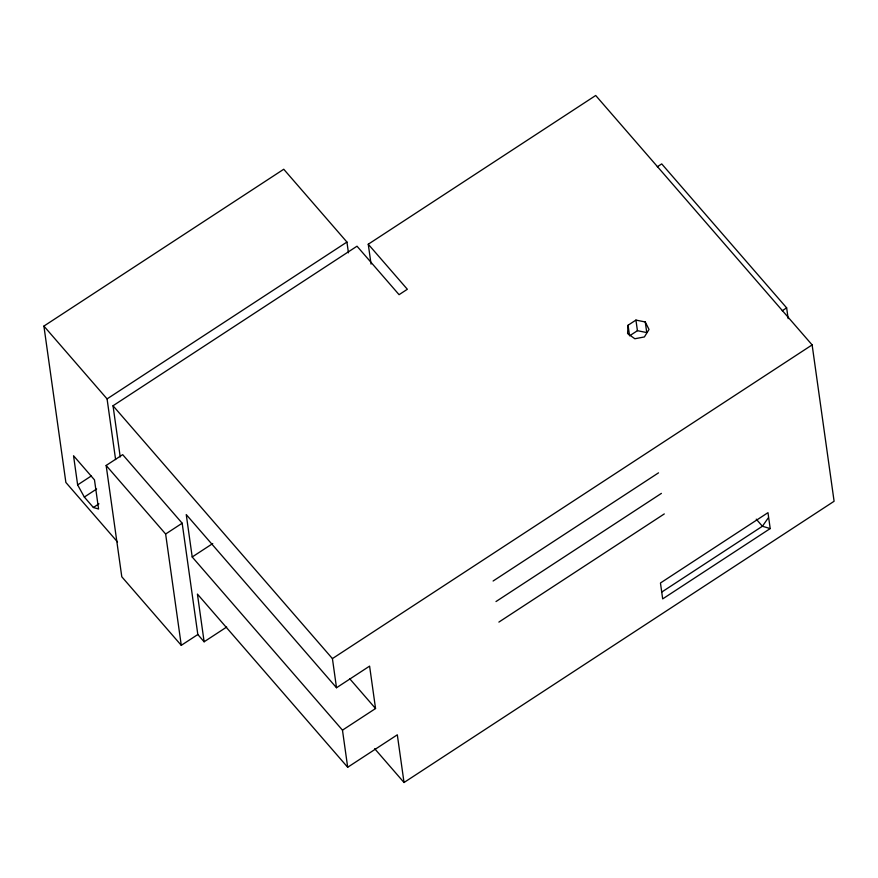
<?xml version="1.0" encoding="UTF-8"?>
<svg xmlns="http://www.w3.org/2000/svg" width="878" height="878" viewBox="0 0 878 878"><rect width="100%" height="100%" fill="white"/><g stroke="black" fill="none" stroke-linecap="round" stroke-linejoin="round"><path stroke-width="1.32" d="M628.066 325.233L627.583 333.541L634.849 338.754L644.397 336.943L649.029 329.48L645.264 321.974L635.935 320.086L628.066 325.233L629.559 335.835L637.428 330.688L646.757 332.575L645.264 321.974M768.426 517.68L762.4 526.251L661.749 592.068M117.487 541.935L65.872 482.461L43.9 326.089L283.748 169.245L346.931 242.054L348.445 252.831M115.6 459.556L107.072 398.897L346.931 242.054M120.22 456.977L113.021 405.757L357.017 246.202L399.073 294.679L407.348 289.268L368.255 244.227L595.701 95.493L812.128 344.9L834.1 501.272L404.023 782.507L374.665 748.682M197.824 634.52L181.274 645.33L121.79 576.78L106.15 465.461L122.69 454.65L182.174 523.211L197.824 634.52L204.124 641.785L226.689 627.035M77.637 484.908L73.543 455.748L94.484 479.882L98.577 509.031L93.375 507.484L84.332 497.058L77.637 484.908L91.202 476.03M84.332 497.058L96.646 489.002M93.375 507.484L98.973 503.818M657.304 166.776L661.716 163.901L786.644 307.871L788.159 318.637M181.274 645.33L165.635 534.022L182.174 523.211M404.023 782.507L397.317 734.809L347.688 767.262L342.475 730.156L192.205 556.981L212.739 543.548M782.232 310.757L786.644 307.871M342.475 730.156L375.554 708.524L369.594 666.117L336.515 687.748L332.422 658.599L812.128 344.9M493.107 581.016L658.522 472.847M495.993 601.551L661.408 493.381M498.88 622.096L664.295 513.926M770.204 528.578L662.681 598.895L660.454 582.992L767.976 512.675L770.204 528.578L762.4 526.251L756.254 519.161M43.9 326.089L107.072 398.897M113.021 405.757L332.422 658.599M349.62 678.628L375.554 708.524M336.515 687.748L186.246 514.574L192.205 556.981M106.15 465.461L165.635 534.022M347.688 767.262L197.418 594.077L204.124 641.785M635.935 320.086L637.428 330.688M368.255 244.227L371.054 264.102"/></g></svg>
